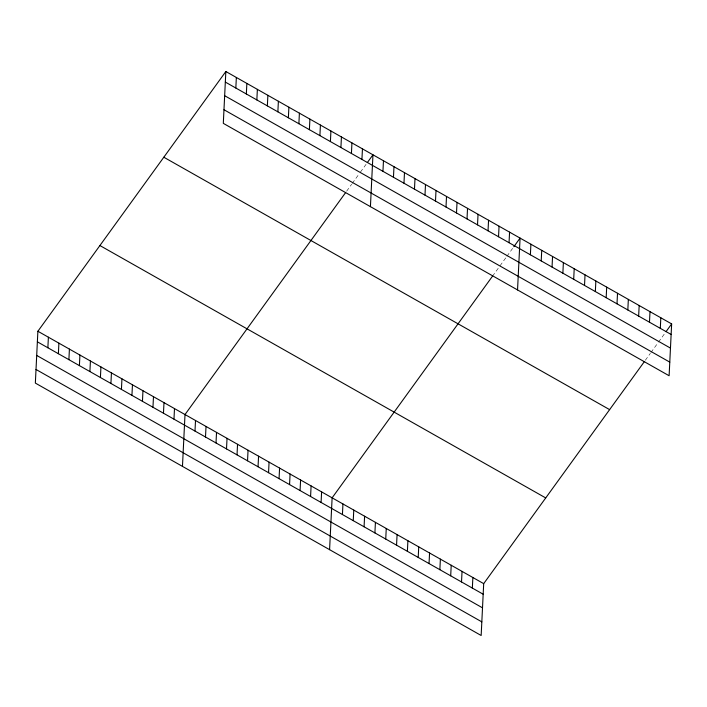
<?xml version="1.0" encoding="UTF-8"?>
<svg xmlns="http://www.w3.org/2000/svg" width="707" height="707" viewBox="0 0 707 707"><rect width="100%" height="100%" fill="white"/><g stroke="black" fill="none" stroke-linecap="round" stroke-linejoin="round"><path stroke-width="0.53" stroke-dasharray="3.54 2.65" d="M346.642 191.173L351.662 184.244M352.28 183.378L359.174 173.851M360.429 172.119L366.067 164.333M492.505 276.19L499.398 266.672M500.026 265.805L506.292 257.145M506.919 256.279L513.185 247.618M645.332 360.27L650.352 353.35M650.979 352.484L657.864 342.957M658.491 342.091L664.757 333.43"/><path stroke-width="1.06" d="M225.842 71.513L223.306 123.354L669.114 375.744L671.65 323.912L225.842 71.513L37.886 331.256L35.35 383.088L481.158 635.487L483.694 583.646L644.086 362.002M47.873 347.764L48.394 337.204M58.389 353.721L58.902 343.151M68.897 359.669L69.41 349.099M79.405 365.616L79.918 355.047M89.913 371.564L90.425 361.003M100.421 377.511L100.933 366.951M110.928 383.468L111.441 372.898M121.436 389.416L121.949 378.846M131.944 395.363L132.456 384.794M142.452 401.311L142.964 390.741M152.959 407.259L153.481 396.698M163.467 413.215L163.989 402.645M173.975 419.163L174.496 408.593M182.468 466.381L185.004 414.541L345.396 192.905M194.991 431.058L195.512 420.488M205.498 437.006L206.02 426.445M216.006 442.953L216.528 432.392M235.838 88.03L236.35 77.47M226.514 448.91L227.035 438.34M246.345 93.987L246.858 83.417M237.031 454.857L237.543 444.288M256.853 99.934L257.366 89.365M247.538 460.805L248.051 450.235M267.361 105.882L267.873 95.312M258.046 466.753L258.559 456.183M277.869 111.83L278.381 101.26M268.554 472.7L269.067 462.139M288.376 117.777L288.889 107.217M279.062 478.657L279.574 468.087M298.884 123.725L299.397 113.164M289.57 484.604L290.082 474.035M309.392 129.681L309.913 119.112M300.077 490.552L300.59 479.982M319.9 135.629L320.421 125.059M310.585 496.5L311.098 485.93M330.408 141.577L330.929 131.007M321.093 502.447L321.605 491.886M340.915 147.524L341.437 136.955M329.586 549.666L332.122 497.834L492.505 276.19M351.423 153.472L351.945 142.911M342.427 514.528L342.948 503.958M361.931 159.429L362.452 148.859M353.253 520.661L353.774 510.092M370.424 206.647L372.96 154.806L367.322 162.601M364.078 526.786L364.6 516.225M382.947 171.324L383.468 160.754M374.904 532.919L375.426 522.349M393.463 177.271L393.976 166.702M385.739 539.043L386.252 528.483M403.971 183.219L404.484 172.658M396.565 545.177L397.078 534.607M414.479 189.167L414.991 178.606M407.391 551.31L407.904 540.74M424.987 195.123L425.499 184.554M435.494 201.071L436.007 190.501M418.217 557.434L418.73 546.865M446.002 207.018L446.515 196.449M429.043 563.567L429.556 552.998M456.51 212.966L457.022 202.405M439.869 569.692L440.381 559.131M467.018 218.914L467.53 208.353M450.695 575.825L451.216 565.255M477.525 224.87L478.038 214.301M461.521 581.949L462.042 571.389M488.033 230.818L488.555 220.248M472.347 588.083L472.868 577.513M498.541 236.765L499.062 226.196M509.049 242.713L509.57 232.143M517.542 289.932L520.078 238.1L513.812 246.752M530.383 254.794L530.904 244.224M541.208 260.918L541.73 250.358M552.043 267.052L552.556 256.482M562.869 273.185L563.382 262.615M573.695 279.309L574.208 268.748M584.521 285.442L585.034 274.873M595.347 291.567L595.86 281.006M606.173 297.7L606.686 287.13M616.999 303.833L617.52 293.264M627.825 309.958L628.346 299.388M638.651 316.091L639.172 305.521M649.477 322.215L649.998 311.654M660.303 328.348L660.824 317.779M666.012 331.698L671.65 323.912M225.33 82.083L671.137 334.473M224.658 95.701L670.466 348.1M223.978 109.735L669.776 362.125M163.821 157.228L609.62 409.627M99.908 245.541L545.716 497.931M37.886 331.256L483.694 583.646M37.365 341.817L483.173 594.216M36.702 355.435L482.51 607.834M36.013 369.469L481.821 621.86"/></g></svg>
